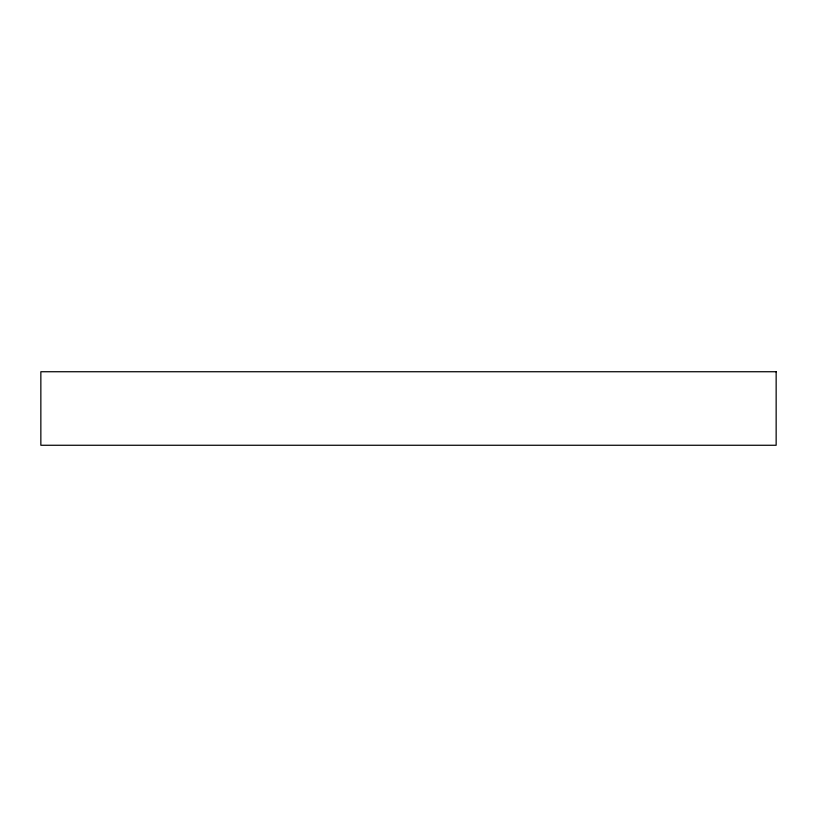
<?xml version="1.0" encoding="UTF-8"?>
<svg xmlns="http://www.w3.org/2000/svg" width="817" height="817" viewBox="0 0 817 817"><rect width="100%" height="100%" fill="white"/><g stroke="black" fill="none" stroke-linecap="round" stroke-linejoin="round"><path stroke-width="1.23" d="M776.15 371.735L40.85 371.735L40.85 445.265L776.15 445.265L776.15 371.735"/></g></svg>
